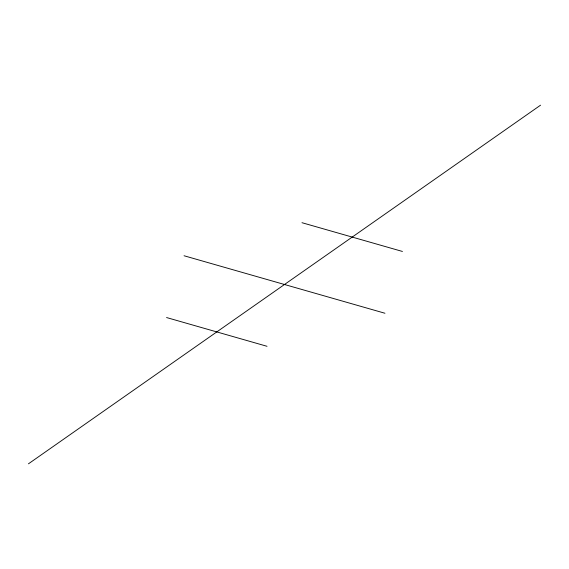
<?xml version="1.0" encoding="UTF-8"?>
<svg xmlns="http://www.w3.org/2000/svg" width="569" height="569" viewBox="0 0 569 569"><rect width="100%" height="100%" fill="white"/><g stroke="black" fill="none" stroke-linecap="round" stroke-linejoin="round"><path stroke-width="0.85" d="M28.45 463.82L540.55 105.18M301.983 222.707L402.432 251.455M184.05 255.751L384.95 313.249M166.568 317.545L267.017 346.293"/></g></svg>
